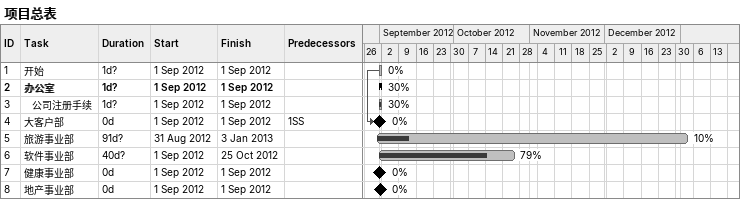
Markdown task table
项目总表

| ID | Level | Task | Duration | Start | Finish | Predecessors | % complete |
|---|---|---|---|---|---|---|---|
| 1 | 1 | 开始 | 1d? | 2012-09-01 | 2012-09-01 |  | 0 |
| 2 | 1 | **办公室** | 1d? | 2012-09-01 | 2012-09-01 |  | 30 |
| 3 | 2 | 公司注册手续 | 1d? | 2012-09-01 | 2012-09-01 |  | 30 |
| 4 | 1 | 大客户部 | 0d | 2012-09-01 | 2012-09-01 | 1SS | 0 |
| 5 | 1 | 旅游事业部 | 91d? | 2012-08-31 | 2013-01-03 |  | 10 |
| 6 | 1 | 软件事业部 | 40d? | 2012-09-01 | 2012-10-25 |  | 79 |
| 7 | 1 | 健康事业部 | 0d | 2012-09-01 | 2012-09-01 |  | 0 |
| 8 | 1 | 地产事业部 | 0d | 2012-09-01 | 2012-09-01 |  | 0 |
